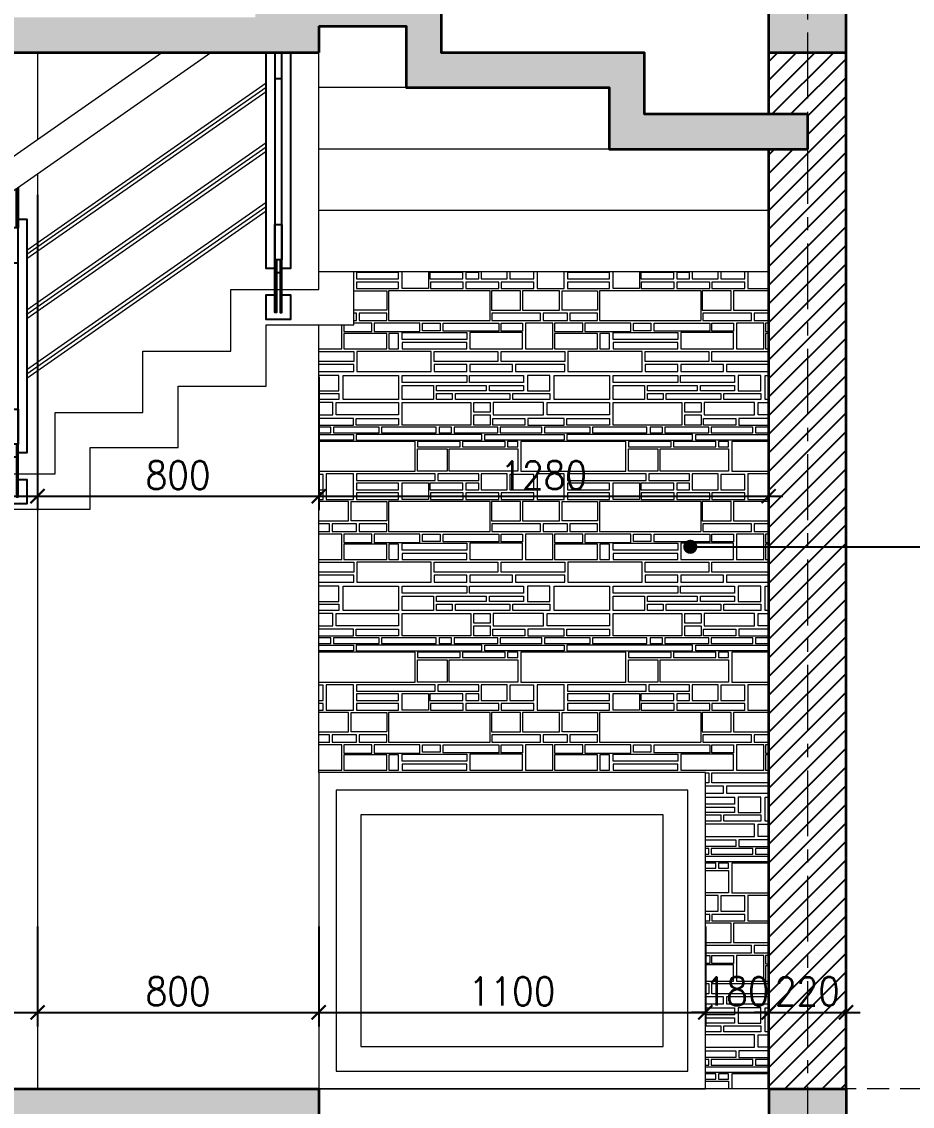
# Model space of a CAD drawing. Header units: millimetres. Extents: x -529782 to -142003, y -492574 to -273331.
# Drawn here: x -187905 to -185371, y -454039 to -450951 of the extents above; entities that cross this region are included whole.
import ezdxf

# ---------------------------------------------------------------- set-up
doc = ezdxf.new("R2010")
doc.units = ezdxf.units.MM
doc.header["$LTSCALE"] = 500
doc.header["$MEASUREMENT"] = 0
doc.header["$PDMODE"] = 3
doc.linetypes.add('CENTER', pattern=[2, 1.25, -0.25, 0.25, -0.25])
doc.linetypes.add('HIDDEN', pattern=[0.375, 0.25, -0.125])
doc.layers.get('0').update_dxf_attribs({"linetype": 'CONTINUOUS', "lineweight": 13})
doc.layers.get('Defpoints').update_dxf_attribs({"color": 255, "linetype": 'CONTINUOUS', "lineweight": 13})
for name, color, linetype, lineweight in [('1.cat 30', 30, 'CONTINUOUS', 35), ('6.khuat 75', 75, 'HIDDEN', 18), ('7.tim 67', 67, 'CENTER', 9), ('8.vat lieu 08', 8, 'CONTINUOUS', 5), ('CA.dim 08', 251, 'CONTINUOUS', 13), ('CA.thay 145', 145, 'CONTINUOUS', 18)]:
    doc.layers.add(name, color=color, linetype=linetype, lineweight=lineweight)
for name, color, linetype in [('HACH', 250, 'CONTINUOUS'), ('MANH1', 155, 'CONTINUOUS'), ('THAY', 7, 'CONTINUOUS')]:
    doc.layers.add(name, color=color, linetype=linetype)
doc.styles.get("Standard").update_dxf_attribs({"font": 'txt.shx', "width": 0.9})
doc.dimstyles.new('CA 40', dxfattribs={"dimscale": 0, "dimtxt": 80, "dimasz": 40, "dimexe": 40, "dimexo": 0, "dimgap": 20, "dimtad": 1, "dimdec": 0, "dimzin": 0, "dimdsep": 46, "dimtxsty": 'Standard', "dimblk": 'ARCHTICK', "dimcen": 0.09, "dimdle": 40, "dimclrd": 256, "dimclre": 256, "dimclrt": 7, "dimadec": 0, "dimazin": 0, "dimtfac": 1, "dimtdec": 0, "dimtix": 1, "dimtmove": 2, "dimatfit": 3, "dimldrblk": 'DOT', "dimfxl": 1, "dimtolj": 1, "dimtzin": 0, "dimarcsym": 0})
pattern_1 = [(50, (-127563.285, -36254.28), (71.726018, -6.2752135), [7.5, -82.5]), (355, (-127563.285, -36254.28), (-13.875133, 75.219213), [6, -66]), (100.4514, (-127557.31, -36254.8), (57.850938, 68.943954), [6.374019, -70.114211]), (46.1842, (-127563.285, -36234.28), (106.724105, -16.551901), [11.25, -123.75]), (96.6356, (-127554.39, -36235.66), (93.46627, 97.411787), [9.56103, -105.1713]), (351.1842, (-127563.28, -36234.28), (93.466195, 97.41186), [9, -99]), (21, (-127553.285, -36239.28), (59.690705, -40.261889), [7.5, -82.5]), (326, (-127553.285, -36239.28), (24.331533, 72.515005), [6, -66]), (71.4514, (-127548.31, -36242.63), (84.022263, 32.25305), [6.374019, -70.114211]), (37.5, (-127563.285, -36254.278), (1.2159855, 33.2893854), [0, -65.2, 0, -67, 0, -66.25]), (7.5, (-127563.285, -36254.278), (26.3069537, 39.4411712), [0, -38.2, 0, -63.7, 0, -25.25]), (327.5, (-127585.585, -36254.278), (53.3822436, -2.2554872), [0, -25, 0, -78, 0, -103.5]), (317.5, (-127595.585, -36254.28), (58.318617, 10.010498), [0, -32.5, 0, -51.8, 0, -73.5]), (45, (-127563.285, -36254.278), (-30.052038, 30.052038), []), (45, (-127563.285, -36242.028), (-30.052038, 30.052038), [])]

# ---------------------------------------------------------------- blocks, each defined once
blk = doc.blocks.new('\xadefwfw')
at = {"layer": 'MANH1'}
blk.add_line((29.7, -343.9), (40.3, -343.9), dxfattribs=at)
at = {"layer": 'THAY'}
for points in [[(25, 409.5), (25, 308), (29.7, 308), (29.7, 412.8)], [(45, 423.5), (45, 308), (40.3, 308), (40.3, 420.2)], [(45, -408.2), (70, -408.2), (70, -477.8), (0, -477.8), (0, -408.2), (25, -408.2)]]:
    blk.add_lwpolyline(points, dxfattribs=at)
for points in [[(0, 333), (25, 333), (25, -333), (0, -333)], [(45, 333), (70, 333), (70, -333), (45, -333)], [(25, 208), (45, 208), (45, 308), (25, 308)], [(25, -208), (45, -208), (45, -308), (25, -308)], [(25, -308), (29.7, -308), (29.7, -458), (25, -458)], [(45, -308), (40.3, -308), (40.3, -458), (45, -458)]]:
    blk.add_lwpolyline(points, close=True, dxfattribs=at)
blk = doc.blocks.new('_ArchTick')
at = {"color": 1, "linetype": 'ByBlock', "const_width": 0.15}
blk.add_lwpolyline([(-0.5, -0.5), (0.5, 0.5)], dxfattribs=at)
blk = doc.blocks.new('_DOT')
at = {"color": 1, "linetype": 'ByBlock'}
blk.add_line((-0.5, 0), (-1, 0), dxfattribs=at)
at = {"color": 1, "linetype": 'ByBlock', "const_width": 0.5}
blk.add_lwpolyline([(-0.25, 0, 1), (0.25, 0, 1)], format="xyb", close=True, dxfattribs=at)
blk = doc.blocks.new('*D1002')
at = {"layer": 'CA.dim 08', "lineweight": -2, "transparency": 16777216}
for p, q in [((-188759.8, -453526.4), (-188759.8, -453811.2)), ((-187859.8, -453526.4), (-187859.8, -453811.2)), ((-188799.8, -453771.2), (-187819.8, -453771.2))]:
    blk.add_line(p, q, dxfattribs=at)
at = {"layer": 'Defpoints', "color": 0, "transparency": 16777216}
for p in [(-188759.8, -453526.4), (-187859.8, -453526.4), (-187859.8, -453771.2)]:
    blk.add_point(p, dxfattribs=at)
at = {"layer": 'CA.dim 08', "lineweight": -2, "transparency": 16777216, "xscale": 40, "yscale": 40, "zscale": 40, "rotation": 180}
blk.add_blockref('_ArchTick', (-188759.8, -453771.2), dxfattribs=at)
at = {"layer": 'CA.dim 08', "lineweight": -2, "transparency": 16777216, "xscale": 40, "yscale": 40, "zscale": 40}
blk.add_blockref('_ArchTick', (-187859.8, -453771.2), dxfattribs=at)
at = {"layer": 'CA.dim 08', "color": 7, "transparency": 16777216, "insert": (-188309.8, -453711.2), "char_height": 80, "attachment_point": 5}
blk.add_mtext('\\A1;900', dxfattribs=at)
blk = doc.blocks.new('*D1003')
at = {"layer": 'CA.dim 08', "lineweight": -2, "transparency": 16777216}
for p, q in [((-187859.8, -453526.4), (-187859.8, -453811.2)), ((-187059.8, -453526.4), (-187059.8, -453811.2)), ((-187899.8, -453771.2), (-187019.8, -453771.2))]:
    blk.add_line(p, q, dxfattribs=at)
at = {"layer": 'Defpoints', "color": 0, "transparency": 16777216}
for p in [(-187859.8, -453526.4), (-187059.8, -453526.4), (-187059.8, -453771.2)]:
    blk.add_point(p, dxfattribs=at)
at = {"layer": 'CA.dim 08', "lineweight": -2, "transparency": 16777216, "xscale": 40, "yscale": 40, "zscale": 40, "rotation": 180}
blk.add_blockref('_ArchTick', (-187859.8, -453771.2), dxfattribs=at)
at = {"layer": 'CA.dim 08', "lineweight": -2, "transparency": 16777216, "xscale": 40, "yscale": 40, "zscale": 40}
blk.add_blockref('_ArchTick', (-187059.8, -453771.2), dxfattribs=at)
at = {"layer": 'CA.dim 08', "color": 7, "transparency": 16777216, "insert": (-187459.8, -453711.2), "char_height": 80, "attachment_point": 5}
blk.add_mtext('\\A1;800', dxfattribs=at)
blk = doc.blocks.new('*D1004')
at = {"layer": 'CA.dim 08', "lineweight": -2, "transparency": 16777216}
for p, q in [((-187059.8, -453526.4), (-187059.8, -453811.2)), ((-185959.8, -453526.4), (-185959.8, -453811.2)), ((-187099.8, -453771.2), (-185919.8, -453771.2))]:
    blk.add_line(p, q, dxfattribs=at)
at = {"layer": 'Defpoints', "color": 0, "transparency": 16777216}
for p in [(-187059.8, -453526.4), (-185959.8, -453526.4), (-185959.8, -453771.2)]:
    blk.add_point(p, dxfattribs=at)
at = {"layer": 'CA.dim 08', "lineweight": -2, "transparency": 16777216, "xscale": 40, "yscale": 40, "zscale": 40, "rotation": 180}
blk.add_blockref('_ArchTick', (-187059.8, -453771.2), dxfattribs=at)
at = {"layer": 'CA.dim 08', "lineweight": -2, "transparency": 16777216, "xscale": 40, "yscale": 40, "zscale": 40}
blk.add_blockref('_ArchTick', (-185959.8, -453771.2), dxfattribs=at)
at = {"layer": 'CA.dim 08', "color": 7, "transparency": 16777216, "insert": (-186509.8, -453711.2), "char_height": 80, "attachment_point": 5}
blk.add_mtext('\\A1;1100', dxfattribs=at)
blk = doc.blocks.new('*D1005')
at = {"layer": 'CA.dim 08', "lineweight": -2, "transparency": 16777216}
for p, q in [((-185959.8, -453526.4), (-185959.8, -453811.2)), ((-185779.8, -453526.4), (-185779.8, -453811.2)), ((-185959.8, -453771.2), (-185999.8, -453771.2)), ((-185959.8, -453771.2), (-185779.8, -453771.2)), ((-185779.8, -453771.2), (-185739.8, -453771.2))]:
    blk.add_line(p, q, dxfattribs=at)
at = {"layer": 'Defpoints', "color": 0, "transparency": 16777216}
for p in [(-185959.8, -453526.4), (-185779.8, -453526.4), (-185779.8, -453771.2)]:
    blk.add_point(p, dxfattribs=at)
at = {"layer": 'CA.dim 08', "lineweight": -2, "transparency": 16777216, "xscale": 40, "yscale": 40, "zscale": 40}
blk.add_blockref('_ArchTick', (-185959.8, -453771.2), dxfattribs=at)
at = {"layer": 'CA.dim 08', "lineweight": -2, "transparency": 16777216, "xscale": 40, "yscale": 40, "zscale": 40, "rotation": 180}
blk.add_blockref('_ArchTick', (-185779.8, -453771.2), dxfattribs=at)
at = {"layer": 'CA.dim 08', "color": 7, "transparency": 16777216, "insert": (-185869.8, -453711.2), "char_height": 80, "attachment_point": 5}
blk.add_mtext('\\A1;180', dxfattribs=at)
blk = doc.blocks.new('*D1006')
at = {"layer": 'CA.dim 08', "lineweight": -2, "transparency": 16777216}
for p, q in [((-185779.8, -453526.4), (-185779.8, -453811.2)), ((-185559.8, -453526.4), (-185559.8, -453811.2)), ((-185779.8, -453771.2), (-185819.8, -453771.2)), ((-185779.8, -453771.2), (-185559.8, -453771.2)), ((-185559.8, -453771.2), (-185519.8, -453771.2))]:
    blk.add_line(p, q, dxfattribs=at)
at = {"layer": 'Defpoints', "color": 0, "transparency": 16777216}
for p in [(-185779.8, -453526.4), (-185559.8, -453526.4), (-185559.8, -453771.2)]:
    blk.add_point(p, dxfattribs=at)
at = {"layer": 'CA.dim 08', "lineweight": -2, "transparency": 16777216, "xscale": 40, "yscale": 40, "zscale": 40}
blk.add_blockref('_ArchTick', (-185779.8, -453771.2), dxfattribs=at)
at = {"layer": 'CA.dim 08', "lineweight": -2, "transparency": 16777216, "xscale": 40, "yscale": 40, "zscale": 40, "rotation": 180}
blk.add_blockref('_ArchTick', (-185559.8, -453771.2), dxfattribs=at)
at = {"layer": 'CA.dim 08', "color": 7, "transparency": 16777216, "insert": (-185669.8, -453711.2), "char_height": 80, "attachment_point": 5}
blk.add_mtext('\\A1;220', dxfattribs=at)
blk = doc.blocks.new('*D1029')
at = {"layer": 'CA.dim 08', "lineweight": -2, "transparency": 16777216}
for p, q in [((-187859.8, -451444.4), (-187859.8, -452341.7)), ((-188759.8, -451714), (-188759.8, -452341.7)), ((-188799.8, -452301.7), (-187819.8, -452301.7))]:
    blk.add_line(p, q, dxfattribs=at)
at = {"layer": 'Defpoints', "color": 0, "transparency": 16777216}
for p in [(-187859.8, -451444.4), (-188759.8, -451714), (-187859.8, -452301.7)]:
    blk.add_point(p, dxfattribs=at)
at = {"layer": 'CA.dim 08', "lineweight": -2, "transparency": 16777216, "xscale": 40, "yscale": 40, "zscale": 40, "rotation": 180}
blk.add_blockref('_ArchTick', (-188759.8, -452301.7), dxfattribs=at)
at = {"layer": 'CA.dim 08', "lineweight": -2, "transparency": 16777216, "xscale": 40, "yscale": 40, "zscale": 40}
blk.add_blockref('_ArchTick', (-187859.8, -452301.7), dxfattribs=at)
at = {"layer": 'CA.dim 08', "color": 7, "transparency": 16777216, "insert": (-188309.8, -452241.7), "char_height": 80, "attachment_point": 5}
blk.add_mtext('\\A1;900', dxfattribs=at)
blk = doc.blocks.new('*D1030')
at = {"layer": 'CA.dim 08', "lineweight": -2, "transparency": 16777216}
for p, q in [((-187859.8, -451444.4), (-187859.8, -452341.7)), ((-187059.8, -451961.8), (-187059.8, -452341.7)), ((-187899.8, -452301.7), (-187019.8, -452301.7))]:
    blk.add_line(p, q, dxfattribs=at)
at = {"layer": 'Defpoints', "color": 0, "transparency": 16777216}
for p in [(-187859.8, -451444.4), (-187059.8, -451961.8), (-187059.8, -452301.7)]:
    blk.add_point(p, dxfattribs=at)
at = {"layer": 'CA.dim 08', "lineweight": -2, "transparency": 16777216, "xscale": 40, "yscale": 40, "zscale": 40, "rotation": 180}
blk.add_blockref('_ArchTick', (-187859.8, -452301.7), dxfattribs=at)
at = {"layer": 'CA.dim 08', "lineweight": -2, "transparency": 16777216, "xscale": 40, "yscale": 40, "zscale": 40}
blk.add_blockref('_ArchTick', (-187059.8, -452301.7), dxfattribs=at)
at = {"layer": 'CA.dim 08', "color": 7, "transparency": 16777216, "insert": (-187459.8, -452241.7), "char_height": 80, "attachment_point": 5}
blk.add_mtext('\\A1;800', dxfattribs=at)
blk = doc.blocks.new('*D1031')
at = {"layer": 'CA.dim 08', "lineweight": -2, "transparency": 16777216}
for p, q in [((-185779.8, -451848.5), (-185779.8, -452341.7)), ((-187059.8, -451961.8), (-187059.8, -452341.7)), ((-187099.8, -452301.7), (-185739.8, -452301.7))]:
    blk.add_line(p, q, dxfattribs=at)
at = {"layer": 'Defpoints', "color": 0, "transparency": 16777216}
for p in [(-185779.8, -451848.5), (-187059.8, -451961.8), (-185779.8, -452301.7)]:
    blk.add_point(p, dxfattribs=at)
at = {"layer": 'CA.dim 08', "lineweight": -2, "transparency": 16777216, "xscale": 40, "yscale": 40, "zscale": 40, "rotation": 180}
blk.add_blockref('_ArchTick', (-187059.8, -452301.7), dxfattribs=at)
at = {"layer": 'CA.dim 08', "lineweight": -2, "transparency": 16777216, "xscale": 40, "yscale": 40, "zscale": 40}
blk.add_blockref('_ArchTick', (-185779.8, -452301.7), dxfattribs=at)
at = {"layer": 'CA.dim 08', "color": 7, "transparency": 16777216, "insert": (-186419.8, -452241.7), "char_height": 80, "attachment_point": 5}
blk.add_mtext('\\A1;1280', dxfattribs=at)

msp = doc.modelspace()

# ---------------------------------------------------------------- hatches: boundary and pattern name
at = {"layer": '8.vat lieu 08'}
h = msp.add_hatch(dxfattribs=at)
h.set_pattern_fill('FLDSTONE', color=250, scale=600, style=0, pattern_type=2)
h.set_pattern_definition([(180, (98252.4, -85111.3), (-7e-14, -600), [74.9442, -525.0558]), (270, (98252.4, -85063.87), (600, -1e-13), [47.4408, -552.5592]), (180, (98372.3, -85499.6), (-7e-14, -600), [194.8548, -405.1452]), (270, (98372.3, -85435.9), (600, -1e-13), [63.6702, -536.3298]), (0, (98177.46, -85435.9), (0, 600), [194.8548, -405.1452]), (90, (98177.46, -85499.6), (-600, 4e-14), [63.6702, -536.3298]), (180, (98427.3, -85499.6), (-7e-14, -600), [46.2156, -553.7844]), (270, (98427.3, -85470.86), (600, -1e-13), [28.7142, -571.2858]), (0, (98381.06, -85470.86), (0, 600), [46.2156, -553.7844]), (90, (98381.06, -85499.6), (-600, 4e-14), [28.7142, -571.2858]), (180, (98525.95, -85499.6), (-7e-14, -600), [91.182, -508.818]), (270, (98525.95, -85480.85), (600, -1e-13), [18.7266, -581.2734]), (0, (98434.77, -85480.85), (0, 600), [91.182, -508.818]), (90, (98434.77, -85499.6), (-600, 4e-14), [18.7266, -581.2734]), (180, (98579.66, -85435.9), (-7e-14, -600), [143.643, -456.357]), (90, (98579.66, -85470.86), (-600, 4e-14), [34.9566, -565.0434]), (0, (98436, -85470.86), (0, 600), [143.643, -456.357]), (270, (98436, -85435.9), (600, -1e-13), [34.9566, -565.0434]), (270, (98427.3, -85435.9), (600, -1e-13), [27.4656, -572.5344]), (0, (98381.06, -85435.9), (0, 600), [46.2156, -553.7844]), (90, (98381.06, -85463.37), (-600, 4e-14), [27.4656, -572.5344]), (180, (98427.3, -85463.37), (-7e-14, -600), [46.2156, -553.7844]), (180, (98638.36, -85480.85), (-7e-14, -600), [103.6728, -496.3272]), (90, (98638.36, -85499.6), (-600, 4e-14), [18.7266, -581.2734]), (0, (98534.7, -85499.6), (0, 600), [103.6728, -496.3272]), (270, (98534.7, -85480.85), (600, -1e-13), [18.7266, -581.2734]), (180, (98767, -85499.6), (-7e-14, -600), [121.1598, -478.8402]), (270, (98767, -85480.85), (600, -1e-13), [18.7266, -581.2734]), (0, (98645.86, -85480.85), (0, 600), [121.1598, -478.8402]), (90, (98645.86, -85499.6), (-600, 4e-14), [18.7266, -581.2734]), (180, (98767, -85470.86), (-7e-14, -600), [177.3678, -422.6322]), (270, (98767, -85435.9), (600, -1e-13), [34.9566, -565.0434]), (0, (98589.65, -85435.9), (0, 600), [177.3678, -422.6322]), (90, (98589.65, -85470.86), (-600, 4e-14), [34.9566, -565.0434]), (270, (98767, -85358.5), (600, -1e-13), [68.664, -531.336]), (0, (98609.64, -85358.5), (0, 600), [157.383, -442.617]), (90, (98609.64, -85427.16), (-600, 4e-14), [68.664, -531.336]), (180, (98767, -85427.16), (-7e-14, -600), [157.383, -442.617]), (270, (98597.15, -85409.7), (600, -1e-13), [17.478, -582.522]), (0, (98492.2, -85409.7), (0, 600), [104.922, -495.078]), (90, (98492.2, -85427.16), (-600, 4e-14), [17.478, -582.522]), (180, (98597.15, -85427.16), (-7e-14, -600), [104.922, -495.078]), (0, (98533.44, -85402.2), (0, 600), [63.7026, -536.2974]), (270, (98533.44, -85358.5), (600, -1e-13), [43.6956, -556.3044]), (180, (98597.15, -85358.5), (-7e-14, -600), [63.7026, -536.2974]), (90, (98597.15, -85402.2), (-600, 4e-14), [43.6956, -556.3044]), (0, (98328.6, -85409.7), (0, 600), [154.8846, -445.1154]), (90, (98328.6, -85427.16), (-600, 4e-14), [17.478, -582.522]), (180, (98483.5, -85427.16), (-7e-14, -600), [154.8846, -445.1154]), (270, (98483.5, -85409.7), (600, -1e-13), [17.478, -582.522]), (270, (98522.2, -85387.2), (600, -1e-13), [14.9814, -585.0186]), (0, (98426, -85387.2), (0, 600), [96.1782, -503.8218]), (90, (98426, -85402.2), (-600, 4e-14), [14.9814, -585.0186]), (180, (98522.2, -85402.2), (-7e-14, -600), [96.1782, -503.8218]), (270, (98522.2, -85358.5), (600, -1e-13), [19.9752, -580.0248]), (0, (98368.57, -85358.5), (0, 600), [153.6354, -446.3646]), (90, (98368.57, -85378.5), (-600, 4e-14), [19.9752, -580.0248]), (180, (98522.2, -85378.5), (-7e-14, -600), [153.6354, -446.3646]), (0, (98274.9, -85387.2), (0, 600), [141.1452, -458.8548]), (90, (98274.9, -85402.2), (-600, 4e-14), [14.9814, -585.0186]), (180, (98416.03, -85402.2), (-7e-14, -600), [141.1452, -458.8548]), (270, (98416.03, -85387.2), (600, -1e-13), [14.9814, -585.0186]), (0, (98274.9, -85409.7), (0, 600), [44.9664, -555.0336]), (90, (98274.9, -85427.16), (-600, 4e-14), [17.478, -582.522]), (180, (98319.85, -85427.16), (-7e-14, -600), [44.9664, -555.0336]), (270, (98319.85, -85409.7), (600, -1e-13), [17.478, -582.522]), (270, (98266.14, -85387.2), (600, -1e-13), [39.9498, -560.0502]), (0, (98177.46, -85387.2), (0, 600), [88.6842, -511.3158]), (90, (98177.46, -85427.16), (-600, 4e-14), [39.9498, -560.0502]), (180, (98266.14, -85427.16), (-7e-14, -600), [88.6842, -511.3158]), (270, (98361.1, -85358.5), (600, -1e-13), [19.9752, -580.0248]), (0, (98177.46, -85358.5), (0, 600), [183.6132, -416.3868]), (90, (98177.46, -85378.5), (-600, 4e-14), [19.9752, -580.0248]), (180, (98361.1, -85378.5), (-7e-14, -600), [183.6132, -416.3868]), (270, (98268.64, -85327.3), (600, -1e-13), [19.9752, -580.0248]), (180, (98361.1, -85327.3), (-7e-14, -600), [92.4312, -507.5688]), (90, (98361.1, -85347.26), (-600, 4e-14), [19.9752, -580.0248]), (0, (98268.64, -85347.26), (0, 600), [92.4312, -507.5688]), (180, (98449.75, -85318.55), (-7e-14, -600), [181.1154, -418.8846]), (270, (98449.75, -85289.84), (600, -1e-13), [28.7142, -571.2858]), (0, (98268.64, -85289.84), (0, 600), [181.1154, -418.8846]), (90, (98268.64, -85318.55), (-600, 4e-14), [28.7142, -571.2858]), (180, (98491, -85327.3), (-7e-14, -600), [121.1598, -478.8402]), (90, (98491, -85347.26), (-600, 4e-14), [19.9752, -580.0248]), (0, (98369.8, -85347.26), (0, 600), [121.1598, -478.8402]), (270, (98369.8, -85327.3), (600, -1e-13), [19.9752, -580.0248]), (180, (98639.6, -85327.3), (-7e-14, -600), [139.896, -460.104]), (90, (98639.6, -85347.26), (-600, 4e-14), [19.9752, -580.0248]), (0, (98499.7, -85347.26), (0, 600), [139.896, -460.104]), (270, (98499.7, -85327.3), (600, -1e-13), [19.9752, -580.0248]), (180, (98639.6, -85318.55), (-7e-14, -600), [181.1154, -418.8846]), (270, (98639.6, -85289.84), (600, -1e-13), [28.7142, -571.2858]), (0, (98458.5, -85289.84), (0, 600), [181.1154, -418.8846]), (90, (98458.5, -85318.55), (-600, 4e-14), [28.7142, -571.2858]), (270, (98177.46, -85264.87), (600, -1e-13), [17.478, -582.522]), (180, (98361.1, -85264.87), (-7e-14, -600), [183.6132, -416.3868]), (90, (98361.1, -85282.35), (-600, 4e-14), [17.478, -582.522]), (0, (98177.46, -85282.35), (0, 600), [183.6132, -416.3868]), (270, (98361.1, -85236.15), (600, -1e-13), [19.9752, -580.0248]), (0, (98177.46, -85236.15), (0, 600), [183.6132, -416.3868]), (90, (98177.46, -85256.1), (-600, 4e-14), [19.9752, -580.0248]), (180, (98361.1, -85256.1), (-7e-14, -600), [183.6132, -416.3868]), (180, (98519.7, -85236.15), (-7e-14, -600), [149.8884, -450.1116]), (90, (98519.7, -85282.35), (-600, 4e-14), [46.1922, -553.8078]), (0, (98369.8, -85282.35), (0, 600), [149.8884, -450.1116]), (270, (98369.8, -85236.15), (600, -1e-13), [46.1922, -553.8078]), (180, (98284.9, -85231.16), (-7e-14, -600), [49.9626, -550.0374]), (270, (98284.9, -85209.94), (600, -1e-13), [21.2232, -578.7768]), (0, (98234.9, -85209.94), (0, 600), [49.9626, -550.0374]), (90, (98234.9, -85231.16), (-600, 4e-14), [21.2232, -578.7768]), (180, (98452.25, -85232.4), (-7e-14, -600), [158.6322, -441.3678]), (270, (98452.25, -85209.94), (600, -1e-13), [22.4718, -577.5282]), (0, (98293.6, -85209.94), (0, 600), [158.6322, -441.3678]), (90, (98293.6, -85232.4), (-600, 4e-14), [22.4718, -577.5282]), (180, (98519.7, -85232.4), (-7e-14, -600), [61.2042, -538.7958]), (270, (98519.7, -85209.94), (600, -1e-13), [22.4718, -577.5282]), (0, (98458.5, -85209.94), (0, 600), [61.2042, -538.7958]), (90, (98458.5, -85232.4), (-600, 4e-14), [22.4718, -577.5282]), (180, (98605.9, -85209.94), (-7e-14, -600), [77.4426, -522.5574]), (90, (98605.9, -85282.35), (-600, 4e-14), [72.4092, -527.5908]), (0, (98528.45, -85282.35), (0, 600), [77.4426, -522.5574]), (270, (98528.45, -85209.94), (600, -1e-13), [72.4092, -527.5908]), (180, (98690.8, -85209.94), (-7e-14, -600), [79.9404, -520.0596]), (90, (98690.8, -85233.66), (-600, 4e-14), [23.7204, -576.2796]), (0, (98610.9, -85233.66), (0, 600), [79.9404, -520.0596]), (270, (98610.9, -85209.94), (600, -1e-13), [23.7204, -576.2796]), (180, (98733.3, -85238.65), (-7e-14, -600), [122.409, -477.591]), (90, (98733.3, -85282.35), (-600, 4e-14), [43.6956, -556.3044]), (0, (98610.9, -85282.35), (0, 600), [122.409, -477.591]), (270, (98610.9, -85238.65), (600, -1e-13), [43.6956, -556.3044]), (180, (98767, -85238.65), (-7e-14, -600), [27.4794, -572.5206]), (90, (98767, -85282.35), (-600, 4e-14), [43.6956, -556.3044]), (0, (98739.54, -85282.35), (0, 600), [27.4794, -572.5206]), (270, (98739.54, -85238.65), (600, -1e-13), [43.6956, -556.3044]), (180, (98859.9, -85289.84), (-7e-14, -600), [211.539, -388.461]), (90, (98859.9, -85347.26), (-600, 4e-14), [57.4284, -542.5716]), (0, (98648.36, -85347.26), (0, 600), [211.539, -388.461]), (270, (98648.36, -85289.84), (600, -1e-13), [57.4284, -542.5716]), (180, (98827.4, -85209.94), (-7e-14, -600), [130.3494, -469.6506]), (90, (98827.4, -85233.66), (-600, 4e-14), [23.7204, -576.2796]), (0, (98697.1, -85233.66), (0, 600), [130.3494, -469.6506]), (270, (98697.1, -85209.94), (600, -1e-13), [23.7204, -576.2796]), (270, (98432.27, -85181.2), (600, -1e-13), [21.2232, -578.7768]), (180, (98570.9, -85181.2), (-7e-14, -600), [138.6468, -461.3532]), (90, (98570.9, -85202.45), (-600, 4e-14), [21.2232, -578.7768]), (0, (98432.27, -85202.45), (0, 600), [138.6468, -461.3532]), (270, (98431, -85117.55), (600, -1e-13), [54.9312, -545.0688]), (180, (98513.46, -85117.55), (-7e-14, -600), [82.4388, -517.5612]), (90, (98513.46, -85172.5), (-600, 4e-14), [54.9312, -545.0688]), (0, (98431, -85172.5), (0, 600), [82.4388, -517.5612]), (180, (98624.6, -85117.55), (-7e-14, -600), [104.922, -495.078]), (90, (98624.6, -85172.5), (-600, 4e-14), [54.9312, -545.0688]), (0, (98519.7, -85172.5), (0, 600), [104.922, -495.078]), (270, (98519.7, -85117.55), (600, -1e-13), [54.9312, -545.0688]), (180, (98647.1, -85181.2), (-7e-14, -600), [68.6988, -531.3012]), (90, (98647.1, -85202.45), (-600, 4e-14), [21.2232, -578.7768]), (0, (98578.4, -85202.45), (0, 600), [68.6988, -531.3012]), (270, (98578.4, -85181.2), (600, -1e-13), [21.2232, -578.7768]), (180, (98733.3, -85181.2), (-7e-14, -600), [78.6912, -521.3088]), (90, (98733.3, -85202.45), (-600, 4e-14), [21.2232, -578.7768]), (0, (98654.6, -85202.45), (0, 600), [78.6912, -521.3088]), (270, (98654.6, -85181.2), (600, -1e-13), [21.2232, -578.7768]), (180, (98733.3, -85172.5), (-7e-14, -600), [101.175, -498.825]), (270, (98733.3, -85117.55), (600, -1e-13), [54.9312, -545.0688]), (0, (98632.1, -85117.55), (0, 600), [101.175, -498.825]), (90, (98632.1, -85172.5), (-600, 4e-14), [54.9312, -545.0688]), (180, (98351.1, -85092.6), (-7e-14, -600), [93.6804, -506.3196]), (90, (98351.1, -85111.3), (-600, 4e-14), [18.7266, -581.2734]), (0, (98257.4, -85111.3), (0, 600), [93.6804, -506.3196]), (270, (98257.4, -85092.6), (600, -1e-13), [18.7266, -581.2734]), (180, (98452.25, -85092.6), (-7e-14, -600), [93.6804, -506.3196]), (90, (98452.25, -85111.3), (-600, 4e-14), [18.7266, -581.2734]), (0, (98358.6, -85111.3), (0, 600), [93.6804, -506.3196]), (270, (98358.6, -85092.6), (600, -1e-13), [18.7266, -581.2734]), (180, (98552.2, -85092.6), (-7e-14, -600), [93.6804, -506.3196]), (90, (98552.2, -85111.3), (-600, 4e-14), [18.7266, -581.2734]), (0, (98458.5, -85111.3), (0, 600), [93.6804, -506.3196]), (270, (98458.5, -85092.6), (600, -1e-13), [18.7266, -581.2734]), (180, (98638.36, -85038.9), (-7e-14, -600), [77.4426, -522.5574]), (90, (98638.36, -85111.3), (-600, 4e-14), [72.4092, -527.5908]), (0, (98560.9, -85111.3), (0, 600), [77.4426, -522.5574]), (270, (98560.9, -85038.9), (600, -1e-13), [72.4092, -527.5908]), (0, (98177.46, -85063.87), (0, 600), [74.9442, -525.0558]), (90, (98177.46, -85111.3), (-600, 4e-14), [47.4408, -552.5592]), (180, (98349.8, -85065.1), (-7e-14, -600), [93.6804, -506.3196]), (90, (98349.8, -85083.84), (-600, 4e-14), [18.7266, -581.2734]), (0, (98256.15, -85083.84), (0, 600), [93.6804, -506.3196]), (270, (98256.15, -85065.1), (600, -1e-13), [18.7266, -581.2734]), (180, (98394.8, -85065.1), (-7e-14, -600), [36.2232, -563.7768]), (90, (98394.8, -85083.84), (-600, 4e-14), [18.7266, -581.2734]), (0, (98358.6, -85083.84), (0, 600), [36.2232, -563.7768]), (270, (98358.6, -85065.1), (600, -1e-13), [18.7266, -581.2734]), (180, (98394.8, -85038.9), (-7e-14, -600), [116.1636, -483.8364]), (90, (98394.8, -85057.6), (-600, 4e-14), [18.7266, -581.2734]), (0, (98278.63, -85057.6), (0, 600), [116.1636, -483.8364]), (270, (98278.63, -85038.9), (600, -1e-13), [18.7266, -581.2734]), (180, (98476, -85038.9), (-7e-14, -600), [73.695, -526.305]), (90, (98476, -85083.84), (-600, 4e-14), [44.9436, -555.0564]), (0, (98402.3, -85083.84), (0, 600), [73.695, -526.305]), (270, (98402.3, -85038.9), (600, -1e-13), [44.9436, -555.0564]), (180, (98552.2, -85040.15), (-7e-14, -600), [68.6988, -531.3012]), (90, (98552.2, -85083.84), (-600, 4e-14), [43.6956, -556.3044]), (0, (98483.5, -85083.84), (0, 600), [68.6988, -531.3012]), (270, (98483.5, -85040.15), (600, -1e-13), [43.6956, -556.3044]), (180, (98767, -85065.1), (-7e-14, -600), [119.9106, -480.0894]), (90, (98767, -85083.84), (-600, 4e-14), [18.7266, -581.2734]), (0, (98647.1, -85083.84), (0, 600), [119.9106, -480.0894]), (270, (98647.1, -85065.1), (600, -1e-13), [18.7266, -581.2734]), (180, (98767, -85092.6), (-7e-14, -600), [119.9106, -480.0894]), (90, (98767, -85111.3), (-600, 4e-14), [18.7266, -581.2734]), (0, (98647.1, -85111.3), (0, 600), [119.9106, -480.0894]), (270, (98647.1, -85092.6), (600, -1e-13), [18.7266, -581.2734]), (180, (98505.96, -85031.4), (-7e-14, -600), [194.8548, -405.1452]), (270, (98505.96, -84967.74), (600, -1e-13), [63.6702, -536.3298]), (0, (98311.1, -84967.74), (0, 600), [194.8548, -405.1452]), (90, (98311.1, -85031.4), (-600, 4e-14), [63.6702, -536.3298]), (270, (98304.86, -84967.74), (600, -1e-13), [63.6702, -536.3298]), (0, (98221.2, -84967.74), (0, 600), [83.688, -516.312]), (90, (98221.2, -85031.4), (-600, 4e-14), [63.6702, -536.3298]), (180, (98304.86, -85031.4), (-7e-14, -600), [83.688, -516.312]), (180, (98342.34, -84946.5), (-7e-14, -600), [121.1598, -478.8402]), (90, (98342.34, -84961.5), (-600, 4e-14), [14.9814, -585.0186]), (0, (98221.2, -84961.5), (0, 600), [121.1598, -478.8402]), (270, (98221.2, -84946.5), (600, -1e-13), [14.9814, -585.0186]), (180, (98469.74, -84946.5), (-7e-14, -600), [121.1598, -478.8402]), (90, (98469.74, -84961.5), (-600, 4e-14), [14.9814, -585.0186]), (0, (98348.6, -84961.5), (0, 600), [121.1598, -478.8402]), (270, (98348.6, -84946.5), (600, -1e-13), [14.9814, -585.0186]), (180, (98505.96, -84946.5), (-7e-14, -600), [28.7286, -571.2714]), (90, (98505.96, -84961.5), (-600, 4e-14), [14.9814, -585.0186]), (0, (98477.23, -84961.5), (0, 600), [28.7286, -571.2714]), (270, (98477.23, -84946.5), (600, -1e-13), [14.9814, -585.0186]), (180, (98638.36, -84942.8), (-7e-14, -600), [226.0818, -373.9182]), (270, (98638.36, -84926.54), (600, -1e-13), [16.23, -583.77]), (0, (98412.3, -84926.54), (0, 600), [226.0818, -373.9182]), (90, (98412.3, -84942.8), (-600, 4e-14), [16.23, -583.77]), (180, (98317.35, -84905.3), (-7e-14, -600), [34.974, -565.026]), (90, (98317.35, -84921.55), (-600, 4e-14), [16.23, -583.77]), (0, (98282.4, -84921.55), (0, 600), [34.974, -565.026]), (270, (98282.4, -84905.3), (600, -1e-13), [16.23, -583.77]), (180, (98449.75, -84905.3), (-7e-14, -600), [124.9068, -475.0932]), (90, (98449.75, -84921.55), (-600, 4e-14), [16.23, -583.77]), (0, (98324.85, -84921.55), (0, 600), [124.9068, -475.0932]), (270, (98324.85, -84905.3), (600, -1e-13), [16.23, -583.77]), (180, (98574.66, -84905.3), (-7e-14, -600), [118.662, -481.338]), (90, (98574.66, -84921.55), (-600, 4e-14), [16.23, -583.77]), (0, (98456, -84921.55), (0, 600), [118.662, -481.338]), (270, (98456, -84905.3), (600, -1e-13), [16.23, -583.77]), (180, (98712.06, -84905.3), (-7e-14, -600), [129.9036, -470.0964]), (90, (98712.06, -84921.55), (-600, 4e-14), [16.23, -583.77]), (0, (98582.16, -84921.55), (0, 600), [129.9036, -470.0964]), (270, (98582.16, -84905.3), (600, -1e-13), [16.23, -583.77]), (180, (99027.3, -85117.55), (-7e-14, -600), [288.9816, -311.0184]), (90, (99027.3, -85202.45), (-600, 4e-14), [84.894, -515.106]), (0, (98738.3, -85202.45), (0, 600), [288.9816, -311.0184]), (270, (98738.3, -85117.55), (600, -1e-13), [84.894, -515.106]), (180, (98871.14, -85038.9), (-7e-14, -600), [224.0298, -375.9702]), (90, (98871.14, -85057.6), (-600, 4e-14), [18.7266, -581.2734]), (0, (98647.1, -85057.6), (0, 600), [224.0298, -375.9702]), (270, (98647.1, -85038.9), (600, -1e-13), [18.7266, -581.2734]), (180, (98813.7, -84946.5), (-7e-14, -600), [298.974, -301.026]), (90, (98813.7, -85031.4), (-600, 4e-14), [84.894, -515.106]), (0, (98514.7, -85031.4), (0, 600), [298.974, -301.026]), (270, (98514.7, -84946.5), (600, -1e-13), [84.894, -515.106]), (180, (99003.54, -84926.54), (-7e-14, -600), [357.6804, -242.3196]), (90, (99003.54, -84942.8), (-600, 4e-14), [16.23, -583.77]), (0, (98645.86, -84942.8), (0, 600), [357.6804, -242.3196]), (270, (98645.86, -84926.54), (600, -1e-13), [16.23, -583.77]), (180, (98873.64, -84905.3), (-7e-14, -600), [155.331, -444.669]), (90, (98873.64, -84921.55), (-600, 4e-14), [16.23, -583.77]), (0, (98718.3, -84921.55), (0, 600), [155.331, -444.669]), (270, (98718.3, -84905.3), (600, -1e-13), [16.23, -583.77])])
h.paths.add_polyline_path([(-185779.8, -451663.6), (-186959.8, -451663.6), (-186959.8, -451813.6), (-187059.8, -451813.6), (-187059.8, -453088.6), (-185959.8, -453088.6), (-185959.8, -453988.6), (-185779.8, -453988.6)])
at = {"layer": 'HACH'}
h = msp.add_hatch(dxfattribs=at)
h.set_pattern_fill('CHAU-01', color=256, scale=10, style=0, pattern_type=2)
h.set_pattern_definition(pattern_1)
h.paths.add_polyline_path([(-186711.1, -450863.6), (-187059.8, -450863.6), (-187059.8, -450688.6), (-187239.8, -450688.6), (-187239.8, -450938.6), (-190659.8, -450938.6), (-190659.8, -450688.6), (-190879.8, -450688.6), (-190879.8, -451038.6), (-190659.8, -451038.6), (-187059.8, -451038.6), (-187059.8, -450963.6), (-186811.1, -450963.6), (-186811.1, -451138.6), (-186233.8, -451138.6), (-186233.8, -451313.6), (-185669.8, -451313.6), (-185669.8, -451213.6), (-186133.8, -451213.6), (-186133.8, -451038.6), (-186711.1, -451038.6)])
h.paths.add_polyline_path([(-185559.8, -450688.6), (-185779.8, -450688.6), (-185779.8, -451038.6), (-185559.8, -451038.6)])
h = msp.add_hatch(dxfattribs=at)
h.set_pattern_fill('ANSI31', color=256, scale=300, style=0)
h.set_pattern_definition([(45, (-127563.285, -36254.278), (-26.5165043, 26.5165043), [])])
h.paths.add_polyline_path([(-185779.8, -453988.6), (-185559.8, -453988.6), (-185559.8, -451038.6), (-185779.8, -451038.6), (-185779.8, -451213.6), (-185669.8, -451213.6), (-185669.8, -451313.6), (-185779.8, -451313.6)])
h = msp.add_hatch(dxfattribs=at)
h.set_pattern_fill('CHAU-01', color=256, scale=10, style=0, pattern_type=2)
h.set_pattern_definition(pattern_1)
h.paths.add_polyline_path([(-190879.8, -453988.6), (-190879.8, -454338.6), (-190659.8, -454338.6), (-190659.8, -454088.6), (-187239.8, -454088.6), (-187239.8, -454338.6), (-187059.8, -454338.6), (-187059.8, -454263.6), (-186811.1, -454263.6), (-186811.1, -454438.6), (-186233.8, -454438.6), (-186233.8, -454613.6), (-185669.8, -454613.6), (-185669.8, -454513.6), (-186133.8, -454513.6), (-186133.8, -454338.6), (-186711.1, -454338.6), (-186711.1, -454163.6), (-187059.8, -454163.6), (-187059.8, -453988.6)])
h.paths.add_polyline_path([(-185779.8, -454338.6), (-185559.8, -454338.6), (-185559.8, -453988.6), (-185779.8, -453988.6)])

# ---------------------------------------------------------------- linework, layer by layer
at = {"layer": '1.cat 30'}
for p, q in [((-185779.8, -451038.6), (-185779.8, -450688.6)), ((-185559.8, -453988.6), (-185559.8, -450688.6)), ((-187059.8, -450963.6), (-187059.8, -451038.6)), ((-190659.8, -451038.6), (-187059.8, -451038.6)), ((-185779.8, -451213.6), (-185779.8, -451038.6)), ((-185779.8, -451038.6), (-185559.8, -451038.6)), ((-185669.8, -451213.6), (-185669.8, -451313.6)), ((-185779.8, -453988.6), (-185779.8, -451313.6)), ((-190879.8, -453988.6), (-187059.8, -453988.6)), ((-185779.8, -453988.6), (-185779.8, -454513.6)), ((-185779.8, -453988.6), (-185559.8, -453988.6)), ((-185559.8, -453988.6), (-185559.8, -457788.6))]:
    msp.add_line(p, q, dxfattribs=at)
for points in [[(-187059.8, -450688.6), (-187059.8, -450863.6), (-186711.1, -450863.6), (-186711.1, -451038.6), (-186133.8, -451038.6), (-186133.8, -451213.6), (-185669.8, -451213.6)], [(-187059.8, -450963.6), (-186811.1, -450963.6), (-186811.1, -451138.6), (-186233.8, -451138.6), (-186233.8, -451313.6), (-185669.8, -451313.6)], [(-187059.8, -453988.6), (-187059.8, -454163.6), (-186711.1, -454163.6), (-186711.1, -454338.6), (-186133.8, -454338.6), (-186133.8, -454513.6), (-185669.8, -454513.6)]]:
    msp.add_lwpolyline(points, dxfattribs=at)
at = {"layer": '6.khuat 75', "ltscale": 0.5}
msp.add_line((-182343.3, -453988.6), (-194141.6, -453988.6), dxfattribs=at)
at = {"layer": '7.tim 67', "ltscale": 0.3}
msp.add_line((-185669.8, -445282.2), (-185669.8, -459473.1), dxfattribs=at)
at = {"layer": 'CA.dim 08'}
for p, q in [((-187889.8, -451601), (-187209.8, -451125)), ((-187889.8, -451613.3), (-187209.8, -451137.3)), ((-187889.8, -451625.5), (-187209.8, -451149.5)), ((-187889.8, -451771), (-187209.8, -451295)), ((-187889.8, -451783.3), (-187209.8, -451307.3)), ((-187889.8, -451795.5), (-187209.8, -451319.5)), ((-187889.8, -451941), (-187209.8, -451465)), ((-187889.8, -451953.3), (-187209.8, -451477.3)), ((-187889.8, -451965.5), (-187209.8, -451489.5))]:
    msp.add_line(p, q, dxfattribs=at)
at = {"layer": 'CA.thay 145'}
for p, q in [((-190659.8, -451038.6), (-187239.8, -451038.6)), ((-189577.8, -452488.7), (-187506.2, -451038.6)), ((-189527.8, -452551.3), (-187366.7, -451038.6)), ((-187059.8, -451713.6), (-187059.8, -451038.6)), ((-186811.1, -451138.6), (-187059.8, -451138.6)), ((-186233.8, -451313.6), (-187059.8, -451313.6)), ((-185779.8, -451488.6), (-187059.8, -451488.6)), ((-185779.8, -451663.6), (-187059.8, -451663.6)), ((-186959.8, -451813.6), (-186959.8, -451663.6)), ((-187059.8, -453088.6), (-187059.8, -451813.6)), ((-185779.8, -453988.6), (-187059.8, -453988.6))]:
    msp.add_line(p, q, dxfattribs=at)
for points in [[(-188759.8, -451916.1), (-188759.8, -451038.6), (-187859.8, -451038.6), (-187859.8, -451286.1)], [(-187859.8, -451383.7), (-187859.8, -452238.6)], [(-189559.8, -453463.6), (-189559.8, -453288.6), (-189309.8, -453288.6), (-189309.8, -453113.6), (-189059.8, -453113.6), (-189059.8, -452938.6), (-188809.8, -452938.6), (-188809.8, -452763.6), (-188559.8, -452763.6), (-188559.8, -452588.6), (-188309.8, -452588.6), (-188309.8, -452413.6), (-188059.8, -452413.6), (-188059.8, -452238.6), (-187809.8, -452238.6), (-187809.8, -452063.6), (-187559.8, -452063.6), (-187559.8, -451888.6), (-187309.8, -451888.6), (-187309.8, -451713.6), (-187059.8, -451713.6)], [(-189459.8, -453563.6), (-189459.8, -453388.6), (-189209.8, -453388.6), (-189209.8, -453213.6), (-188959.8, -453213.6), (-188959.8, -453038.6), (-188709.8, -453038.6), (-188709.8, -452863.6), (-188459.8, -452863.6), (-188459.8, -452688.6), (-188209.8, -452688.6), (-188209.8, -452513.6), (-187959.8, -452513.6), (-187959.8, -452338.6), (-187709.8, -452338.6), (-187709.8, -452163.6), (-187459.8, -452163.6), (-187459.8, -451988.6), (-187209.8, -451988.6), (-187209.8, -451813.6), (-186959.8, -451813.6)], [(-187859.8, -452338.6), (-187859.8, -453988.6), (-188759.8, -453988.6), (-188759.8, -453038.6)]]:
    msp.add_lwpolyline(points, dxfattribs=at)
for points in [[(-187059.8, -453988.6), (-185959.8, -453988.6), (-185959.8, -453088.6), (-187059.8, -453088.6)], [(-187009.8, -453938.6), (-186009.8, -453938.6), (-186009.8, -453138.6), (-187009.8, -453138.6)], [(-186939.8, -453868.6), (-186079.8, -453868.6), (-186079.8, -453208.6), (-186939.8, -453208.6)]]:
    msp.add_lwpolyline(points, close=True, dxfattribs=at)
at = {"layer": 'MANH1'}
msp.add_line((-187180.1, -451664.6), (-187169.5, -451664.6), dxfattribs=at)
at = {"layer": 'THAY'}
for points in [[(-187184.8, -451038.6), (-187184.8, -451653.8), (-187209.8, -451653.8), (-187209.8, -451038.6)], [(-187184.8, -451038.6), (-187184.8, -451112.8), (-187164.8, -451112.8), (-187164.8, -451038.6)], [(-187139.8, -451038.6), (-187139.8, -451653.8), (-187164.8, -451653.8), (-187164.8, -451038.6)], [(-187164.8, -451729), (-187139.8, -451729), (-187139.8, -451798.6), (-187209.8, -451798.6), (-187209.8, -451729), (-187184.8, -451729)]]:
    msp.add_lwpolyline(points, dxfattribs=at)
for points in [[(-187184.8, -451528.8), (-187164.8, -451528.8), (-187164.8, -451628.8), (-187184.8, -451628.8)], [(-187184.8, -451628.8), (-187180.1, -451628.8), (-187180.1, -451778.8), (-187184.8, -451778.8)], [(-187164.8, -451628.8), (-187169.5, -451628.8), (-187169.5, -451778.8), (-187164.8, -451778.8)]]:
    msp.add_lwpolyline(points, close=True, dxfattribs=at)

# ---------------------------------------------------------------- block references
at = {"layer": 'CA.dim 08'}
msp.add_blockref('\xadefwfw', (-187959.8, -451845.8), dxfattribs=at)

# ---------------------------------------------------------------- dimensions: what is measured, and where the dimension line sits
for base, p1, p2, picture, middle in [((-187859.8, -452301.7), (-188759.8, -451714), (-187859.8, -451444.4), '*D1029', (-188309.8, -452241.7)), ((-187059.8, -452301.7), (-187859.8, -451444.4), (-187059.8, -451961.8), '*D1030', (-187459.8, -452241.7)), ((-185779.8, -452301.7), (-187059.8, -451961.8), (-185779.8, -451848.5), '*D1031', (-186419.8, -452241.7)), ((-187859.8, -453771.2), (-188759.8, -453526.4), (-187859.8, -453526.4), '*D1002', (-188309.8, -453711.2)), ((-187059.8, -453771.2), (-187859.8, -453526.4), (-187059.8, -453526.4), '*D1003', (-187459.8, -453711.2)), ((-185959.8, -453771.2), (-187059.8, -453526.4), (-185959.8, -453526.4), '*D1004', (-186509.8, -453711.2)), ((-185779.8, -453771.2), (-185959.8, -453526.4), (-185779.8, -453526.4), '*D1005', (-185869.8, -453711.2)), ((-185559.8, -453771.2), (-185779.8, -453526.4), (-185559.8, -453526.4), '*D1006', (-185669.8, -453711.2))]:
    dim = msp.add_linear_dim(base=base, p1=p1, p2=p2, dimstyle='CA 40', override={"dimscale": 1}, dxfattribs=at)
    dim.commit()
    dim.dimension.update_dxf_attribs({"geometry": picture, "text_midpoint": middle})

# ---------------------------------------------------------------- leaders
msp.add_leader([(-186002.8, -452445.9), (-182343.3, -452445.9)], dimstyle='CA 40', override={"dimscale": 1, "dimtad": 0}, dxfattribs=at)

doc.saveas('drawing.dxf')
